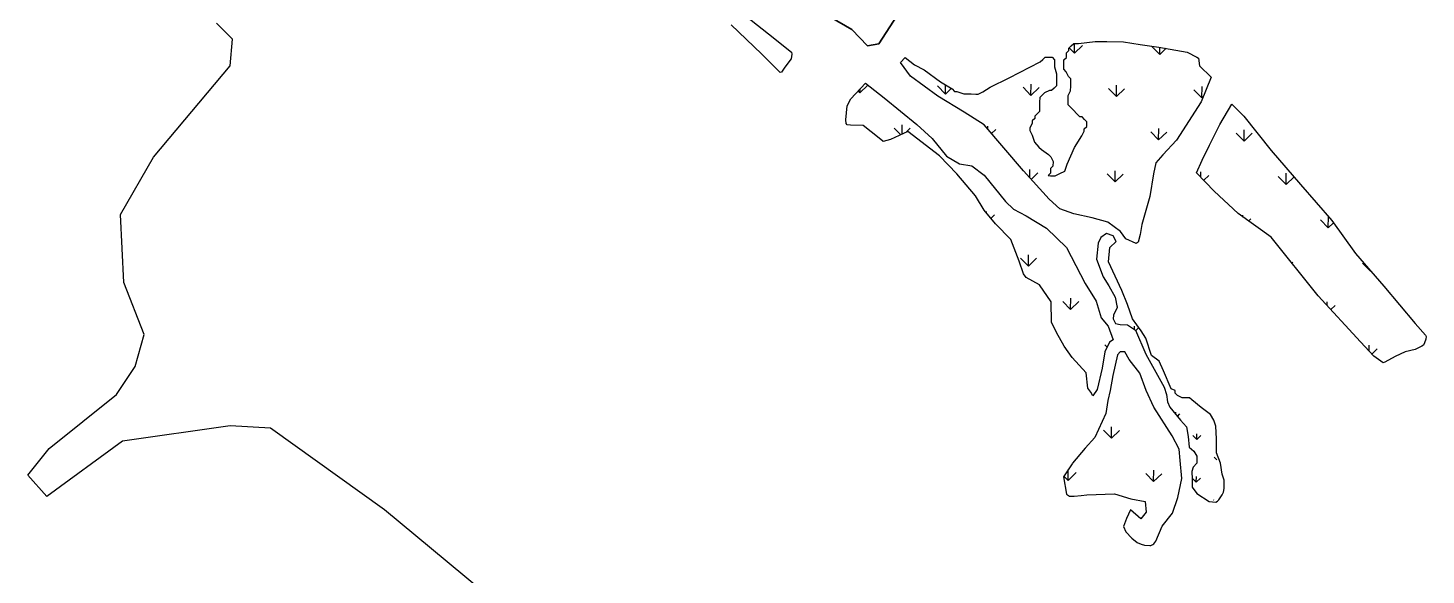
# Model space of a CAD drawing. Header units: metres. Extents: x 266580 to 276210, y 2111090 to 2136109.
# Drawn here: x 268683 to 271033, y 2117250 to 2118170 of the extents above; entities that cross this region are included whole.
import ezdxf

# ---------------------------------------------------------------- set-up
doc = ezdxf.new("R2010")
doc.units = ezdxf.units.M
doc.layers.add('MANGROOVES', color=112, linetype='Continuous')
doc.layers.add('village', color=3, linetype='Continuous')

msp = doc.modelspace()

# ---------------------------------------------------------------- linework, layer by layer
at = {"layer": 'MANGROOVES'}
for p, q in [((270113.6, 2118143.7), (270244.9, 2118348.3)), ((270244.9, 2118348.3), (270113.6, 2118143.7)), ((269880.6, 2118198.3), (269928, 2118160.4)), ((270032.5, 2118188.6), (270068, 2118167.6)), ((270068, 2118167.6), (270032.5, 2118188.6)), ((269916.4, 2118126.9), (269865.2, 2118175.6)), ((269928, 2118160.4), (269967, 2118129.4)), ((270068, 2118167.6), (270094.6, 2118140.1)), ((270094.6, 2118140.1), (270068, 2118167.6)), ((270094.6, 2118140.1), (270113.6, 2118143.7)), ((270113.6, 2118143.7), (270094.6, 2118140.1)), ((270432.9, 2118132.5), (270433, 2118136.5)), ((270433, 2118136.5), (270437, 2118140.4)), ((270437, 2118140.4), (270441, 2118144.4)), ((270441, 2118144.4), (270449, 2118144.2)), ((270449, 2118144.2), (270476.9, 2118147.8)), ((270476.9, 2118147.8), (270496.8, 2118147.5)), ((270496.8, 2118147.5), (270524.7, 2118147.1)), ((270524.7, 2118147.1), (270552.5, 2118142.7)), ((270552.5, 2118142.7), (270584.3, 2118138.3)), ((270584.3, 2118138.3), (270632, 2118129.6)), ((269947.7, 2118095.3), (269916.4, 2118126.9)), ((269966.1, 2118118.3), (269955.3, 2118104.3)), ((269967.5, 2118126.4), (269966.1, 2118118.3)), ((269967, 2118129.4), (269967.5, 2118126.4)), ((270149.7, 2118112.2), (270158, 2118120.6)), ((270166.8, 2118089.5), (270149.7, 2118112.2)), ((270158, 2118120.6), (270173.7, 2118108.4)), ((270332.7, 2118086.2), (270384.8, 2118113.3)), ((270384.8, 2118113.3), (270388.9, 2118117.2)), ((270388.9, 2118117.2), (270392.9, 2118121.2)), ((270392.9, 2118121.2), (270396.9, 2118121.1)), ((270396.9, 2118121.1), (270400.9, 2118121)), ((270400.9, 2118121), (270404.9, 2118121)), ((270404.9, 2118121), (270408.8, 2118116.9)), ((270408.7, 2118113), (270408.6, 2118105)), ((270408.8, 2118116.9), (270408.7, 2118113)), ((270424.6, 2118112.7), (270424.7, 2118116.7)), ((270424.6, 2118108.7), (270424.6, 2118112.7)), ((270424.7, 2118116.7), (270428.7, 2118120.6)), ((270428.7, 2118120.6), (270428.8, 2118124.6)), ((270428.8, 2118124.6), (270428.9, 2118128.6)), ((270428.9, 2118128.6), (270432.9, 2118132.5)), ((270632, 2118129.6), (270647.8, 2118121.4)), ((270647.8, 2118121.4), (270650.6, 2118119.5)), ((270650.6, 2118119.5), (270652.2, 2118106.9)), ((269950.2, 2118096.2), (269947.7, 2118095.3)), ((269955.3, 2118104.3), (269950.2, 2118096.2)), ((270212.7, 2118055.8), (270166.8, 2118089.5)), ((270173.7, 2118108.4), (270189.5, 2118100.2)), ((270189.5, 2118100.2), (270217.1, 2118079.9)), ((270300.6, 2118070.7), (270332.7, 2118086.2)), ((270408.6, 2118105), (270412.4, 2118093)), ((270412.4, 2118093), (270412.3, 2118085)), ((270424.5, 2118100.8), (270424.6, 2118108.7)), ((270428.4, 2118096.7), (270424.5, 2118100.8)), ((270432.3, 2118088.7), (270428.4, 2118096.7)), ((270436.2, 2118084.7), (270432.3, 2118088.7)), ((270652.2, 2118106.9), (270672.3, 2118087.6)), ((270672.3, 2118087.6), (270655.4, 2118046)), ((270066.6, 2118051.3), (270091.1, 2118077.3)), ((270091.1, 2118077.3), (270122.7, 2118052.8)), ((270217.1, 2118079.9), (270236.8, 2118067.7)), ((270236.8, 2118067.7), (270240.8, 2118063.6)), ((270240.8, 2118063.6), (270244.7, 2118063.6)), ((270244.7, 2118063.6), (270256.6, 2118059.4)), ((270280.5, 2118059.1), (270288.5, 2118062.9)), ((270288.5, 2118062.9), (270300.6, 2118070.7)), ((270400.1, 2118065.3), (270392, 2118061.4)), ((270404, 2118065.2), (270400.1, 2118065.3)), ((270408.1, 2118069.2), (270404, 2118065.2)), ((270412.1, 2118073.1), (270408.1, 2118069.2)), ((270412.2, 2118081.1), (270412.1, 2118073.1)), ((270412.3, 2118085), (270412.2, 2118081.1)), ((270431.8, 2118056.9), (270435.9, 2118064.8)), ((270435.9, 2118064.8), (270436, 2118072.7)), ((270436, 2118072.7), (270436.1, 2118080.7)), ((270436.1, 2118080.7), (270436.2, 2118084.7)), ((270057.8, 2118015.8), (270060.4, 2118039.3)), ((270060.4, 2118039.3), (270066.6, 2118051.3)), ((270122.7, 2118052.8), (270177.3, 2118007.9)), ((270256.8, 2118029), (270212.7, 2118055.8)), ((270256.6, 2118059.4), (270260.6, 2118059.4)), ((270260.6, 2118059.4), (270268.6, 2118059.3)), ((270268.6, 2118059.3), (270276.5, 2118059.1)), ((270276.5, 2118059.1), (270280.5, 2118059.1)), ((270383.8, 2118045.6), (270383.7, 2118037.7)), ((270384, 2118053.6), (270383.8, 2118045.6)), ((270388, 2118057.5), (270384, 2118053.6)), ((270392, 2118061.4), (270388, 2118057.5)), ((270431.6, 2118044.9), (270431.7, 2118052.9)), ((270431.6, 2118040.9), (270431.6, 2118044.9)), ((270435.5, 2118036.9), (270431.6, 2118040.9)), ((270431.7, 2118052.9), (270431.8, 2118056.9)), ((270655.4, 2118046), (270614, 2117981.8)), ((270686.5, 2118008), (270706.7, 2118042.3)), ((270706.7, 2118042.3), (270727, 2118022.1)), ((270058.8, 2118009.5), (270057.8, 2118015.8)), ((270290.4, 2118007.5), (270256.8, 2118029)), ((270375.5, 2118017.9), (270371.4, 2118013.9)), ((270379.6, 2118025.8), (270375.5, 2118021.8)), ((270375.5, 2118021.8), (270375.5, 2118017.9)), ((270383.6, 2118029.7), (270379.6, 2118025.8)), ((270383.7, 2118033.7), (270383.6, 2118029.7)), ((270383.7, 2118037.7), (270383.7, 2118033.7)), ((270451.2, 2118020.7), (270435.5, 2118036.9)), ((270455.2, 2118020.7), (270451.2, 2118020.7)), ((270459.1, 2118016.6), (270455.2, 2118020.7)), ((270463, 2118012.6), (270459.1, 2118016.6)), ((270727, 2118022.1), (270773, 2117964.2)), ((270060.1, 2118007.6), (270058.8, 2118009.5)), ((270065.7, 2118006.8), (270060.1, 2118007.6)), ((270087.2, 2118006.5), (270065.7, 2118006.8)), ((270113.9, 2117985), (270087.2, 2118006.5)), ((270162.5, 2117996.4), (270132.9, 2117982.6)), ((270215.5, 2117955.4), (270162.5, 2117996.4)), ((270177.3, 2118007.9), (270203.3, 2117984.3)), ((270356.7, 2117929.8), (270290.4, 2118007.5)), ((270367.3, 2118002.1), (270367.2, 2117998.1)), ((270367.2, 2117998.1), (270371.1, 2117990.1)), ((270371.4, 2118010), (270367.3, 2118002.1)), ((270371.4, 2118013.9), (270371.4, 2118010)), ((270454.7, 2117988.8), (270458.8, 2117996.7)), ((270458.8, 2118000.7), (270462.9, 2118004.6)), ((270458.8, 2117996.7), (270458.8, 2118000.7)), ((270462.9, 2118008.6), (270463, 2118012.6)), ((270462.9, 2118004.6), (270462.9, 2118008.6)), ((270669.2, 2117973.3), (270686.5, 2118008)), ((270120.3, 2117979.7), (270113.9, 2117985)), ((270120.7, 2117979.5), (270120.3, 2117979.7)), ((270132.9, 2117982.6), (270120.7, 2117979.5)), ((270203.3, 2117984.3), (270227, 2117955)), ((270371.1, 2117990.1), (270374.9, 2117978)), ((270374.9, 2117978), (270382.7, 2117970)), ((270382.7, 2117970), (270386.7, 2117965.9)), ((270430.1, 2117941.4), (270442.5, 2117969.1)), ((270442.5, 2117969.1), (270454.7, 2117988.8)), ((270614, 2117981.8), (270590.6, 2117957.1)), ((270657.2, 2117948), (270669.2, 2117973.3)), ((270244.5, 2117925.3), (270215.5, 2117955.4)), ((270227, 2117955), (270249.1, 2117941.7)), ((270386.7, 2117965.9), (270398.5, 2117957.8)), ((270398.5, 2117957.8), (270402.4, 2117953.8)), ((270402.4, 2117953.8), (270406.3, 2117945.7)), ((270406.3, 2117945.7), (270406.2, 2117937.8)), ((270590.6, 2117957.1), (270579, 2117943.5)), ((270647.4, 2117926.5), (270657.2, 2117948)), ((270773, 2117964.2), (270822.5, 2117907.1)), ((270276.1, 2117888), (270244.5, 2117925.3)), ((270249.1, 2117941.7), (270269.6, 2117938.7)), ((270269.6, 2117938.7), (270290.8, 2117922.8)), ((270290.8, 2117922.8), (270326.3, 2117878.5)), ((270399.6, 2117882.5), (270356.7, 2117929.8)), ((270402, 2117925.9), (270398, 2117922)), ((270398, 2117922), (270401.9, 2117921.9)), ((270401.9, 2117921.9), (270409.9, 2117921.8)), ((270402.1, 2117933.8), (270402, 2117925.9)), ((270406.2, 2117937.8), (270402.1, 2117933.8)), ((270409.9, 2117921.8), (270417.9, 2117925.6)), ((270417.9, 2117925.6), (270425.9, 2117929.5)), ((270425.9, 2117929.5), (270430.1, 2117941.4)), ((270575.3, 2117925.3), (270569.1, 2117886.8)), ((270579, 2117943.5), (270575.3, 2117925.3)), ((270677.3, 2117895.8), (270647.4, 2117926.5)), ((270822.5, 2117907.1), (270874.9, 2117846.7)), ((270290.7, 2117864), (270276.1, 2117888)), ((270326.3, 2117878.5), (270339.9, 2117865.4)), ((270417.7, 2117866.1), (270399.6, 2117882.5)), ((270569.1, 2117886.8), (270555.6, 2117840)), ((270717.2, 2117858.2), (270677.3, 2117895.8)), ((270309.4, 2117841), (270290.7, 2117864)), ((270339.9, 2117865.4), (270361.2, 2117854.4)), ((270361.2, 2117854.4), (270395.2, 2117833.4)), ((270441.5, 2117857.5), (270417.7, 2117866.1)), ((270472.1, 2117851.1), (270441.5, 2117857.5)), ((270498.2, 2117843.9), (270472.1, 2117851.1)), ((270772.9, 2117818.4), (270717.2, 2117858.2)), ((270335.1, 2117814.6), (270309.4, 2117841)), ((270395.2, 2117833.4), (270428.7, 2117801.2)), ((270519.5, 2117828), (270498.2, 2117843.9)), ((270528.9, 2117815.5), (270519.5, 2117828)), ((270555.6, 2117840), (270552.5, 2117822.9)), ((270874.9, 2117846.7), (270914.5, 2117790.9)), ((270349.1, 2117778.2), (270335.1, 2117814.6)), ((270482.3, 2117808.6), (270479.5, 2117781.7)), ((270486.5, 2117817.7), (270482.3, 2117808.6)), ((270496.1, 2117824.4), (270486.5, 2117817.7)), ((270507.2, 2117821), (270496.1, 2117824.4)), ((270501.7, 2117801), (270512.3, 2117811.3)), ((270512.3, 2117811.3), (270507.2, 2117821)), ((270545.8, 2117808), (270528.9, 2117815.5)), ((270549.6, 2117810.2), (270545.8, 2117808)), ((270552.5, 2117822.9), (270549.6, 2117810.2)), ((270852, 2117719.6), (270772.9, 2117818.4)), ((270428.7, 2117801.2), (270460.4, 2117740.5)), ((270479.5, 2117781.7), (270490.5, 2117751.7)), ((270499.4, 2117777.1), (270501.7, 2117801)), ((270914.5, 2117790.9), (270962.2, 2117736.3)), ((270356.9, 2117756.6), (270349.1, 2117778.2)), ((270511, 2117753), (270499.4, 2117777.1)), ((270361.4, 2117750.8), (270356.9, 2117756.6)), ((270383.7, 2117738.3), (270361.4, 2117750.8)), ((270403.4, 2117709.7), (270383.7, 2117738.3)), ((270460.4, 2117740.5), (270478.7, 2117710.6)), ((270490.5, 2117751.7), (270499.9, 2117736.9)), ((270499.9, 2117736.9), (270510.6, 2117717.6)), ((270522.2, 2117728.9), (270511, 2117753)), ((270962.2, 2117736.3), (271015.2, 2117673.5)), ((270403.7, 2117675.4), (270403.4, 2117709.7)), ((270478.7, 2117710.6), (270487.3, 2117682.8)), ((270510.6, 2117717.6), (270514.3, 2117700.3)), ((270531.3, 2117705.4), (270522.2, 2117728.9)), ((270923.2, 2117642.6), (270852, 2117719.6)), ((270507.9, 2117687.1), (270507.3, 2117681.2)), ((270514.3, 2117700.3), (270507.9, 2117687.1)), ((270539.9, 2117680.9), (270531.3, 2117705.4)), ((270412.3, 2117658.3), (270403.7, 2117675.4)), ((270487.3, 2117682.8), (270499.1, 2117668.8)), ((270499.1, 2117668.8), (270507.4, 2117645.6)), ((270507.3, 2117681.2), (270511.1, 2117673.2)), ((270511.1, 2117673.2), (270519, 2117671.7)), ((270519, 2117671.7), (270531.6, 2117671.2)), ((270531.6, 2117671.2), (270545, 2117662)), ((270554.7, 2117660.9), (270539.9, 2117680.9)), ((271015.2, 2117673.5), (271032.4, 2117653.6)), ((270425, 2117635.2), (270412.3, 2117658.3)), ((270501.4, 2117641.7), (270493.2, 2117625.9)), ((270507.4, 2117645.6), (270501.4, 2117641.7)), ((270545, 2117662), (270562, 2117622)), ((270562.3, 2117648.4), (270554.7, 2117660.9)), ((270571.8, 2117619.4), (270562.3, 2117648.4)), ((270945.2, 2117618.6), (270923.2, 2117642.6)), ((271030.8, 2117640.9), (271028.8, 2117637)), ((271033.1, 2117647), (271030.8, 2117640.9)), ((271032.4, 2117653.6), (271033.2, 2117651.4)), ((271033.2, 2117651.4), (271033.1, 2117647)), ((270438.3, 2117616.2), (270425, 2117635.2)), ((270462.1, 2117590.5), (270438.3, 2117616.2)), ((270493.2, 2117625.9), (270488.8, 2117598)), ((270514.5, 2117620.8), (270507, 2117586.1)), ((270519.1, 2117625.8), (270514.5, 2117620.8)), ((270526.7, 2117625.7), (270519.1, 2117625.8)), ((270534.3, 2117613), (270526.7, 2117625.7)), ((270562, 2117622), (270576, 2117596.7)), ((270584.8, 2117609.7), (270571.8, 2117619.4)), ((270961.4, 2117607.4), (270945.2, 2117618.6)), ((270981.6, 2117617.9), (270964.2, 2117608.1)), ((270998.2, 2117625.7), (270981.6, 2117617.9)), ((271014.9, 2117629.8), (270998.2, 2117625.7)), ((271026.2, 2117635.1), (271014.9, 2117629.8)), ((271028.8, 2117637), (271026.2, 2117635.1)), ((270488.8, 2117598), (270480.3, 2117562.3)), ((270552.2, 2117589.7), (270534.3, 2117613)), ((270576, 2117596.7), (270593.3, 2117566.5)), ((270592.2, 2117593.5), (270584.8, 2117609.7)), ((270605, 2117563.4), (270592.2, 2117593.5)), ((270964.2, 2117608.1), (270961.4, 2117607.4)), ((270465, 2117564.8), (270462.1, 2117590.5)), ((270507, 2117586.1), (270502.4, 2117560.6)), ((270563, 2117560.9), (270552.2, 2117589.7)), ((270469.7, 2117557.9), (270465, 2117564.8)), ((270473.2, 2117551.6), (270469.7, 2117557.9)), ((270480.3, 2117562.3), (270473.2, 2117551.6)), ((270502.4, 2117560.6), (270498.5, 2117543.8)), ((270575.5, 2117532.4), (270563, 2117560.9)), ((270593.3, 2117566.5), (270596.8, 2117554)), ((270596.8, 2117554), (270598.6, 2117541.3)), ((270611.7, 2117560.4), (270605, 2117563.4)), ((270611.6, 2117556.4), (270611.7, 2117560.4)), ((270615.5, 2117552.4), (270611.6, 2117556.4)), ((270623.5, 2117548.3), (270615.5, 2117552.4)), ((270635.4, 2117548.1), (270623.5, 2117548.3)), ((270639.5, 2117545), (270635.4, 2117548.1)), ((270495.1, 2117522), (270476.6, 2117481.7)), ((270498.5, 2117543.8), (270495.1, 2117522)), ((270606.8, 2117484.3), (270575.5, 2117532.4)), ((270598.6, 2117541.3), (270602.7, 2117532.5)), ((270602.7, 2117532.5), (270620.4, 2117510.8)), ((270655.5, 2117532.1), (270639.5, 2117545)), ((270670.8, 2117520.2), (270655.5, 2117532.1)), ((270620.4, 2117510.8), (270630.4, 2117499.6)), ((270630.4, 2117499.6), (270633.6, 2117483.5)), ((270676.4, 2117510.7), (270670.8, 2117520.2)), ((270680.2, 2117500.4), (270676.4, 2117510.7)), ((270680.9, 2117479.3), (270680.2, 2117500.4)), ((270476.6, 2117481.7), (270460.5, 2117463.7)), ((270618.5, 2117462.2), (270606.8, 2117484.3)), ((270633.6, 2117483.5), (270635.3, 2117465.2)), ((270681, 2117456), (270680.9, 2117479.3)), ((270460.5, 2117463.7), (270439.2, 2117438.6)), ((270619.7, 2117443.1), (270618.5, 2117462.2)), ((270635.3, 2117465.2), (270642.8, 2117458.6)), ((270642.8, 2117458.6), (270648, 2117450.3)), ((270687.5, 2117438.2), (270681, 2117456)), ((270438.2, 2117437.4), (270423.9, 2117415.4)), ((270439.2, 2117438.6), (270438.2, 2117437.4)), ((270622.6, 2117412.5), (270619.7, 2117443.1)), ((270642.1, 2117431.5), (270639.8, 2117424.4)), ((270648.2, 2117438.5), (270642.1, 2117431.5)), ((270648, 2117450.3), (270648.2, 2117438.5)), ((270690.7, 2117420.1), (270687.5, 2117438.2)), ((270423.9, 2117415.4), (270428.9, 2117386.2)), ((270615.9, 2117380.6), (270622.6, 2117412.5)), ((270639.8, 2117424.4), (270639.9, 2117411.5)), ((270639.9, 2117411.5), (270639.9, 2117397.9)), ((270693.8, 2117409.6), (270690.7, 2117420.1)), ((270694.1, 2117396.1), (270693.8, 2117409.6)), ((270428.9, 2117386.2), (270433.9, 2117383.2)), ((270433.9, 2117383.2), (270441.9, 2117382.8)), ((270441.9, 2117382.8), (270453.7, 2117383.8)), ((270453.7, 2117383.8), (270463.2, 2117385.4)), ((270463.2, 2117385.4), (270509.6, 2117386.7)), ((270509.6, 2117386.7), (270537.3, 2117378.3)), ((270639.9, 2117397.9), (270648, 2117387.4)), ((270648, 2117387.4), (270668.6, 2117374.2)), ((270685, 2117376.5), (270690.7, 2117385)), ((270690.7, 2117385), (270692.9, 2117389.9)), ((270692.9, 2117389.9), (270694.1, 2117396.1)), ((270536.6, 2117359.9), (270529.7, 2117345.5)), ((270553.6, 2117344.7), (270536.6, 2117359.9)), ((270537.3, 2117378.3), (270561.1, 2117374.2)), ((270561.1, 2117374.2), (270563, 2117355.9)), ((270607.2, 2117354.4), (270615.9, 2117380.6)), ((270668.6, 2117374.2), (270668.6, 2117374.2)), ((270668.6, 2117374.2), (270668.6, 2117374.2)), ((270668.6, 2117374.2), (270680.2, 2117373)), ((270680.2, 2117373), (270683, 2117374.5)), ((270683, 2117374.5), (270685, 2117376.5)), ((270529.7, 2117345.5), (270524.7, 2117331.9)), ((270563, 2117355.9), (270553.6, 2117344.7)), ((270589.5, 2117332.6), (270607.2, 2117354.4)), ((270524.7, 2117331.9), (270528.7, 2117323)), ((270528.7, 2117323), (270538.8, 2117312.1)), ((270538.8, 2117312.1), (270547.7, 2117305)), ((270578.8, 2117307.2), (270589.5, 2117332.6)), ((270547.7, 2117305), (270554.7, 2117302.1)), ((270554.7, 2117302.1), (270559.9, 2117300.6)), ((270559.9, 2117300.6), (270569, 2117300)), ((270569, 2117300), (270570.5, 2117300.2)), ((270570.5, 2117300.2), (270574.1, 2117301.9)), ((270574.1, 2117301.9), (270575.6, 2117302.9)), ((270575.6, 2117302.9), (270578.8, 2117307.2))]:
    msp.add_line(p, q, dxfattribs=at)
at = {"layer": 'MANGROOVES', "linetype": 'Continuous'}
for p, q in [((270442.1, 2118127.8), (270433.3, 2118136.8)), ((270442.1, 2118127.8), (270442.3, 2118144.3)), ((270442.1, 2118127.8), (270455.7, 2118141.1)), ((270585.7, 2118125.7), (270572.5, 2118139.4)), ((270585.7, 2118125.7), (270585.9, 2118138)), ((270585.7, 2118125.7), (270596.4, 2118136.1)), ((270081.8, 2118061.2), (270078.9, 2118064.3)), ((270081.8, 2118061.2), (270095.1, 2118074.2)), ((270081.8, 2118061.2), (270081.9, 2118067.6)), ((270225.5, 2118059.1), (270212.2, 2118072.8)), ((270225.5, 2118059.1), (270225.7, 2118074.6)), ((270225.5, 2118059.1), (270235.3, 2118068.6)), ((270369.2, 2118057), (270355.9, 2118070.7)), ((270369.2, 2118057), (270369.5, 2118076.1)), ((270369.2, 2118057), (270382.8, 2118070.3)), ((270512.8, 2118054.9), (270499.6, 2118068.6)), ((270512.8, 2118054.9), (270513.1, 2118074)), ((270512.8, 2118054.9), (270526.5, 2118068.2)), ((270656.5, 2118052.8), (270643.2, 2118066.5)), ((270656.5, 2118052.8), (270656.8, 2118071.9)), ((270656.5, 2118052.8), (270659.3, 2118055.5)), ((270150.3, 2117990.7), (270139.3, 2118002)), ((270152.7, 2117991.8), (270152.9, 2118007.4)), ((270159.4, 2117994.9), (270166.3, 2118001.6)), ((270296.5, 2118000.3), (270296.6, 2118005.3)), ((270303, 2117992.8), (270310, 2117999.5)), ((270583.6, 2117982.1), (270570.4, 2117995.7)), ((270583.6, 2117982.1), (270583.9, 2118001.1)), ((270583.6, 2117982.1), (270597.3, 2117995.3)), ((270727.3, 2117980), (270714, 2117993.6)), ((270727.3, 2117980), (270727.6, 2117999)), ((270727.3, 2117980), (270741, 2117993.2)), ((270367.1, 2117918.3), (270367.4, 2117932.4)), ((270369.5, 2117915.7), (270380.7, 2117926.6)), ((270510.7, 2117911.3), (270497.5, 2117924.9)), ((270510.7, 2117911.3), (270511, 2117930.3)), ((270510.7, 2117911.3), (270524.4, 2117924.5)), ((270654.6, 2117919.2), (270654.7, 2117928.2)), ((270659.5, 2117914.1), (270668.1, 2117922.4)), ((270798.1, 2117907.1), (270798.4, 2117926.1)), ((270798.1, 2117907.1), (270784.8, 2117920.7)), ((270798.1, 2117907.1), (270811.4, 2117920)), ((270294.4, 2117859.4), (270294.5, 2117861.6)), ((270302, 2117850.1), (270307.9, 2117855.9)), ((270438.1, 2117858.8), (270438.1, 2117859.5)), ((270725.4, 2117852.3), (270725.5, 2117855.3)), ((270868.9, 2117834.2), (270869.1, 2117853.2)), ((270734.8, 2117845.6), (270738.9, 2117849.6)), ((270868.9, 2117834.2), (270855.6, 2117847.8)), ((270868.9, 2117834.2), (270877.7, 2117842.8)), ((270365, 2117769.7), (270351.7, 2117783.4)), ((270365, 2117769.7), (270365.3, 2117788.7)), ((270365, 2117769.7), (270378.6, 2117783)), ((270807.8, 2117774.9), (270809.6, 2117776.7)), ((270939.6, 2117761.3), (270926.4, 2117775)), ((270939.6, 2117761.3), (270939.7, 2117762)), ((270939.6, 2117761.3), (270940, 2117761.6)), ((270435.8, 2117696.8), (270422.5, 2117710.5)), ((270435.8, 2117696.8), (270436, 2117715.9)), ((270435.8, 2117696.8), (270449.4, 2117710.1)), ((270514, 2117701.9), (270514.4, 2117702.4)), ((270867, 2117703.4), (270867, 2117709.6)), ((270873.2, 2117696.7), (270880.4, 2117703.8)), ((270543, 2117663.4), (270543.1, 2117668.8)), ((270545.3, 2117661.5), (270549.8, 2117666)), ((270497.2, 2117633.6), (270493.3, 2117637.6)), ((270937.7, 2117626.8), (270937.8, 2117636.7)), ((270942.1, 2117622), (270951.2, 2117630.9)), ((270612.8, 2117520.1), (270612.9, 2117524.1)), ((270504.4, 2117480.3), (270504.7, 2117499.3)), ((270615.3, 2117517.1), (270619.5, 2117521.2)), ((270504.4, 2117480.3), (270491.2, 2117493.9)), ((270504.4, 2117480.3), (270518.1, 2117493.5)), ((270648.1, 2117478.2), (270641.5, 2117485)), ((270648.1, 2117478.2), (270648.2, 2117487.7)), ((270648.1, 2117478.2), (270654.9, 2117484.8)), ((270681.5, 2117443.8), (270676.9, 2117448.6)), ((270431.6, 2117409.5), (270424.7, 2117416.6)), ((270431.6, 2117409.5), (270431.8, 2117427.6)), ((270431.6, 2117409.5), (270445.2, 2117422.7)), ((270575.2, 2117407.4), (270562, 2117421)), ((270575.2, 2117407.4), (270575.5, 2117426.4)), ((270575.2, 2117407.4), (270588.9, 2117420.6)), ((270647.1, 2117406.3), (270640.4, 2117413.2)), ((270647.1, 2117406.3), (270647.2, 2117415.9)), ((270647.1, 2117406.3), (270653.9, 2117413)), ((270676.5, 2117376), (270675.8, 2117376.7))]:
    msp.add_line(p, q, dxfattribs=at)
at = {"layer": 'village', "color": 3, "true_color": 0x00ff00}
msp.add_polyline3d([(269496.9, 2117182.3, 0), (269282.5, 2117360, 0), (269090.8, 2117497.5, 0), (269023.5, 2117501.4, 0), (268842.2, 2117475.3, 0), (268715.1, 2117382.4, 0), (268683.4, 2117418, 0), (268718.9, 2117463.1, 0), (268832.5, 2117553.7, 0), (268863.6, 2117601, 0), (268878.8, 2117655, 0), (268844.5, 2117742.2, 0), (268839.1, 2117856.4, 0), (268894.4, 2117953.3, 0), (269023.2, 2118106.8, 0), (269027.4, 2118151.7, 0), (269000.3, 2118178.4, 0)], dxfattribs=at)

doc.saveas('drawing.dxf')
